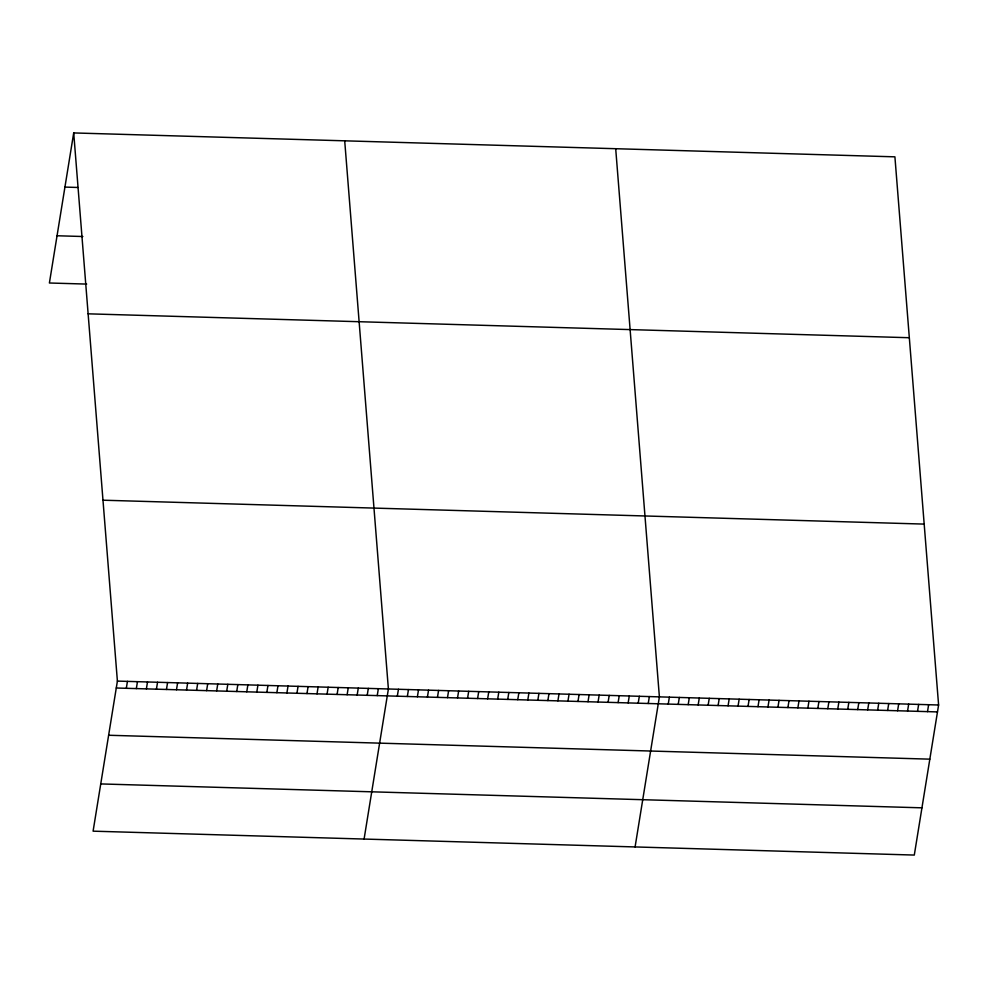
<?xml version="1.0" encoding="UTF-8"?>
<svg xmlns="http://www.w3.org/2000/svg" width="988" height="988" viewBox="0 0 988 988"><rect width="100%" height="100%" fill="white"/><g stroke="black" fill="none" stroke-linecap="round" stroke-linejoin="round"><path stroke-width="1.48" d="M73.705 132.935L117.399 681.09L93.094 831.167L914.295 855.065L938.6 705L894.906 156.833L73.705 132.935L49.4 283L86.685 284.087M126.316 688.303L127.44 681.387M136.344 688.599L137.468 681.671M146.385 688.883L147.508 681.967M156.425 689.179L157.549 682.263M166.466 689.476L167.577 682.547M176.494 689.76L177.618 682.844M186.534 690.056L187.658 683.14M196.575 690.353L197.686 683.424M206.603 690.637L207.727 683.721M216.644 690.933L217.768 684.017M226.684 691.23L227.808 684.301M236.725 691.514L237.836 684.598M246.753 691.81L247.877 684.894M256.794 692.106L257.917 685.178M266.834 692.39L267.946 685.474M276.862 692.687L277.986 685.771M286.903 692.983L288.027 686.055M296.943 693.267L298.067 686.351M306.972 693.564L308.095 686.648M317.012 693.86L318.136 686.932M327.053 694.144L328.177 687.228M337.093 694.441L338.205 687.512M347.121 694.737L348.245 687.809M357.162 695.021L358.286 688.105M367.203 695.317L368.314 688.389M377.231 695.601L378.355 688.685M364.09 839.047L388.395 688.982L344.701 140.815M397.312 696.194L398.436 689.266M407.352 696.478L408.464 689.562M417.381 696.775L418.504 689.859M427.421 697.071L428.545 690.143M437.462 697.355L438.573 690.439M447.49 697.652L448.614 690.736M457.53 697.948L458.654 691.02M467.571 698.232L468.695 691.316M477.599 698.528L478.723 691.612M487.64 698.825L488.764 691.896M497.68 699.109L498.804 692.193M507.721 699.405L508.832 692.489M517.749 699.702L518.873 692.773M527.79 699.986L528.913 693.07M537.83 700.282L538.942 693.366M547.858 700.578L548.982 693.65M557.899 700.863L559.023 693.947M567.939 701.159L569.063 694.243M577.98 701.455L579.091 694.527M588.008 701.739L589.132 694.823M598.049 702.036L599.173 695.12M608.089 702.332L609.201 695.404M618.118 702.616L619.241 695.7M628.158 702.913L629.282 695.997M638.199 703.209L639.322 696.281M648.239 703.493L649.351 696.577M635.086 846.938L659.391 696.873L615.697 148.706M668.246 704.074L669.358 697.158M678.213 704.37L679.336 697.454M688.191 704.654L689.303 697.738M698.158 704.95L699.282 698.034M708.124 705.234L709.248 698.318M718.103 705.531L719.227 698.615M728.07 705.815L729.193 698.899M738.048 706.111L739.16 699.195M748.015 706.395L749.139 699.479M757.994 706.692L759.105 699.776M767.96 706.976L769.084 700.06M777.927 707.272L779.05 700.356M787.905 707.556L789.029 700.64M797.872 707.853L798.996 700.937M807.851 708.137L808.962 701.221M817.817 708.433L818.941 701.517M827.796 708.717L828.907 701.801M837.762 709.014L838.886 702.098M847.729 709.298L848.853 702.382M857.708 709.594L858.831 702.678M867.674 709.878L868.798 702.962M877.653 710.174L878.764 703.258M887.619 710.458L888.743 703.542M897.598 710.755L898.71 703.839M907.564 711.039L908.688 704.123M917.531 711.335L918.655 704.419M927.51 711.619L928.634 704.703M64.936 187.09L77.842 187.473M57.057 235.762L82.856 236.515M88.13 313.826L909.331 337.723M102.974 500.2L924.188 524.097M117.399 681.09L938.6 705M116.275 688.006L937.476 711.916M108.631 735.257L929.832 759.155M100.739 783.929L921.94 807.826"/></g></svg>
